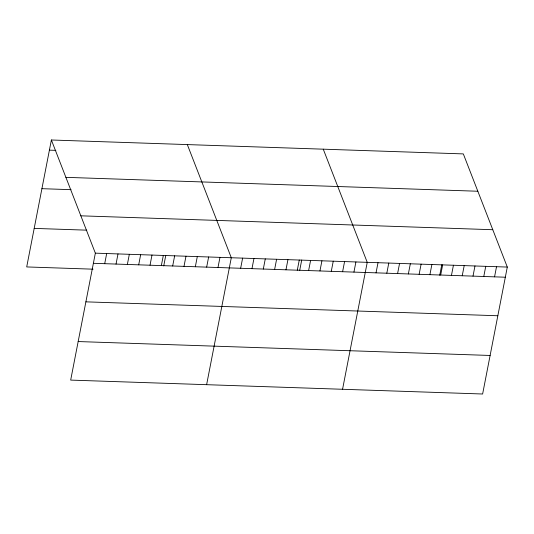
<?xml version="1.0" encoding="UTF-8"?>
<svg xmlns="http://www.w3.org/2000/svg" width="534" height="534" viewBox="0 0 534 534"><rect width="100%" height="100%" fill="white"/><g stroke="black" fill="none" stroke-linecap="round" stroke-linejoin="round"><path stroke-width="0.8" d="M51.377 139.995L95.352 253.156L70.675 380.095L482.623 394.005L507.3 267.067L463.325 153.905L51.377 139.995L26.7 266.933L93.056 269.176M104.704 263.683L106.68 253.537M116.032 264.07L118.007 253.917M127.366 264.45L129.335 254.304M138.693 264.831L140.662 254.685M150.021 265.218L151.99 255.065M161.348 265.598L163.324 255.452M163.738 265.905L165.767 255.466M172.676 265.979L174.651 255.833M184.003 266.366L185.979 256.213M195.337 266.746L197.306 256.6M206.665 267.127L208.634 256.981M217.992 267.514L219.961 257.361M206.618 384.687L231.295 257.748L187.321 144.587M240.647 268.275L242.623 258.129M251.975 268.655L253.95 258.509M263.309 269.043L265.278 258.89M274.636 269.423L276.605 259.277M285.964 269.803L287.933 259.657M297.291 270.191L299.267 260.038M299.681 270.498L301.71 260.058M308.619 270.571L310.594 260.425M319.953 270.952L321.922 260.806M331.28 271.339L333.249 261.186M342.608 271.719L344.577 261.573M353.935 272.1L355.911 261.954M342.561 389.273L367.238 262.334L323.264 149.18M376.036 272.847L378.012 262.701M386.81 273.214L388.785 263.062M397.59 273.575L399.559 263.429M408.363 273.942L410.332 263.789M419.137 274.302L421.106 264.156M429.91 274.67L431.879 264.517M439.742 275.224L441.772 264.784M440.684 275.03L442.653 264.884M451.457 275.397L453.433 265.244M462.23 275.758L464.206 265.612M473.004 276.125L474.98 265.972M483.777 276.485L485.753 266.339M494.551 276.852L496.527 266.7M49.402 150.147L55.876 150.361M65.889 177.341L477.837 191.245M41.912 188.682L71.042 189.67M80.834 215.816L492.789 229.72M34.189 228.392L86.788 230.167M95.352 253.156L507.3 267.067M93.377 263.302L505.324 277.213M85.887 301.844L497.835 315.754M78.164 341.553L490.119 355.464"/></g></svg>
